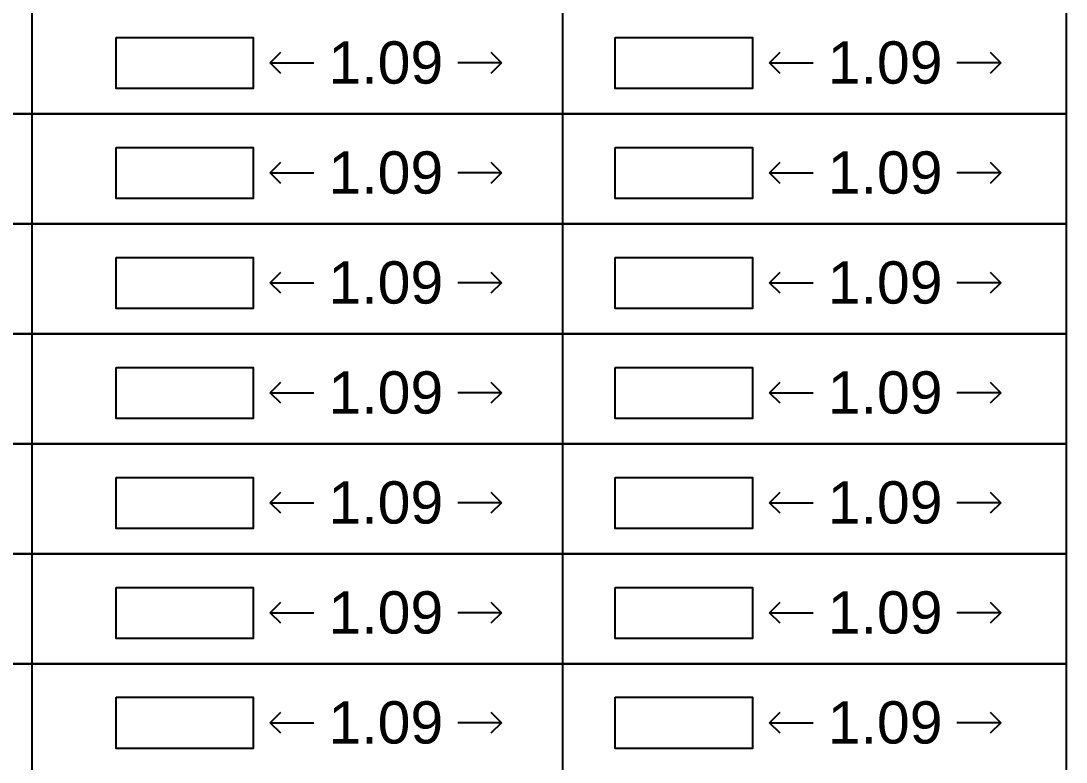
# Model space of a CAD drawing. Header units: millimetres. Extents: x -9481 to -9286, y 28723 to 28853.
# Drawn here: x -9447.178 to -9442.23, y 28755.711 to 28759.22 of the extents above; entities that cross this region are included whole.
import ezdxf

# ---------------------------------------------------------------- set-up
doc = ezdxf.new("R2010")
doc.units = ezdxf.units.MM
doc.header["$PDMODE"] = 34
doc.header["$PDSIZE"] = -15
doc.linetypes.add('CONTINULUS', pattern=[0])
doc.layers.add('BLK_1_FLR_-1_REGULAR_ROOM_1', color=7, linetype='Continuous', plot=False)
doc.layers.add('BLK_1_FLR_-2_REGULAR_ROOM_1', color=7, linetype='Continuous', plot=False)
doc.layers.add('PLAN', color=7, linetype='Continuous', lineweight=40)
doc.styles.add('Arial', font='arial.ttf', dxfattribs={"height": 0.2})
doc.styles.add('style2', font='arial.ttf', dxfattribs={"height": 0.3})
doc.dimstyles.new('INT DIM', dxfattribs={"dimtxt": 0.3, "dimasz": 0.1, "dimexe": 0.18, "dimexo": 0.0625, "dimgap": 0.09, "dimtad": 0, "dimzin": 0, "dimdsep": 46, "dimtxsty": 'style2', "dimblk": 'OPEN90', "dimcen": 0.09, "dimse1": 1, "dimse2": 1, "dimclrd": 250, "dimclrt": 256, "dimadec": 0, "dimazin": 0, "dimtfac": 1, "dimtofl": 0, "dimtmove": 0, "dimatfit": 3, "dimfxl": 0, "dimtolj": 1, "dimtzin": 0, "dimlwd": -1, "dimarcsym": 0})

# ---------------------------------------------------------------- blocks, each defined once
blk = doc.blocks.new('_Open90')
at = {"layer": 'PLAN', "color": 0, "lineweight": -2}
for p, q in [((-0.5, 0.5), (0, 0)), ((0, 0), (-1, 0)), ((0, 0), (-0.5, -0.5))]:
    blk.add_line(p, q, dxfattribs=at)
blk = doc.blocks.new('*D154')
at = {"layer": 'BLK_1_FLR_-1_REGULAR_ROOM_1', "color": 250}
for p, q in [((-9445.8979, 28759.0217), (-9445.7908, 28759.0217)), ((-9445.003, 28759.0217), (-9445.1102, 28759.0217))]:
    blk.add_line(p, q, dxfattribs=at)
at = {"layer": 'Defpoints', "color": 0}
for p in [(-9445.9979, 28759.1417), (-9444.903, 28759.1417), (-9444.903, 28759.0217)]:
    blk.add_point(p, dxfattribs=at)
at = {"layer": 'BLK_1_FLR_-1_REGULAR_ROOM_1', "color": 250, "xscale": 0.1, "yscale": 0.1, "zscale": 0.1, "rotation": 180}
blk.add_blockref('_Open90', (-9445.9979, 28759.0217), dxfattribs=at)
at = {"layer": 'BLK_1_FLR_-1_REGULAR_ROOM_1', "color": 250, "xscale": 0.1, "yscale": 0.1, "zscale": 0.1}
blk.add_blockref('_Open90', (-9444.903, 28759.0217), dxfattribs=at)
at = {"layer": 'BLK_1_FLR_-1_REGULAR_ROOM_1', "linetype": 'CONTINULUS', "ltscale": 0.05, "insert": (-9445.4505, 28759.0217), "char_height": 0.2, "attachment_point": 5, "style": 'Arial'}
blk.add_mtext('\\A1;1.09', dxfattribs=at)
blk = doc.blocks.new('*D155')
at = {"layer": 'BLK_1_FLR_-2_REGULAR_ROOM_1', "color": 250}
for p, q in [((-9443.5342, 28759.0217), (-9443.4271, 28759.0217)), ((-9442.6393, 28759.0217), (-9442.7465, 28759.0217))]:
    blk.add_line(p, q, dxfattribs=at)
at = {"layer": 'Defpoints', "color": 0}
for p in [(-9443.6342, 28759.1417), (-9442.5393, 28759.1417), (-9442.5393, 28759.0217)]:
    blk.add_point(p, dxfattribs=at)
at = {"layer": 'BLK_1_FLR_-2_REGULAR_ROOM_1', "color": 250, "xscale": 0.1, "yscale": 0.1, "zscale": 0.1, "rotation": 180}
blk.add_blockref('_Open90', (-9443.6342, 28759.0217), dxfattribs=at)
at = {"layer": 'BLK_1_FLR_-2_REGULAR_ROOM_1', "color": 250, "xscale": 0.1, "yscale": 0.1, "zscale": 0.1}
blk.add_blockref('_Open90', (-9442.5393, 28759.0217), dxfattribs=at)
at = {"layer": 'BLK_1_FLR_-2_REGULAR_ROOM_1', "linetype": 'CONTINULUS', "ltscale": 0.05, "insert": (-9443.0868, 28759.0217), "char_height": 0.2, "attachment_point": 5, "style": 'Arial'}
blk.add_mtext('\\A1;1.09', dxfattribs=at)
blk = doc.blocks.new('*D161')
at = {"layer": 'BLK_1_FLR_-1_REGULAR_ROOM_1', "color": 250}
for p, q in [((-9445.8979, 28758.501), (-9445.7908, 28758.501)), ((-9445.003, 28758.501), (-9445.1102, 28758.501))]:
    blk.add_line(p, q, dxfattribs=at)
at = {"layer": 'Defpoints', "color": 0}
for p in [(-9445.9979, 28758.6211), (-9444.903, 28758.6211), (-9444.903, 28758.501)]:
    blk.add_point(p, dxfattribs=at)
at = {"layer": 'BLK_1_FLR_-1_REGULAR_ROOM_1', "color": 250, "xscale": 0.1, "yscale": 0.1, "zscale": 0.1, "rotation": 180}
blk.add_blockref('_Open90', (-9445.9979, 28758.501), dxfattribs=at)
at = {"layer": 'BLK_1_FLR_-1_REGULAR_ROOM_1', "color": 250, "xscale": 0.1, "yscale": 0.1, "zscale": 0.1}
blk.add_blockref('_Open90', (-9444.903, 28758.501), dxfattribs=at)
at = {"layer": 'BLK_1_FLR_-1_REGULAR_ROOM_1', "linetype": 'CONTINULUS', "ltscale": 0.05, "insert": (-9445.4505, 28758.501), "char_height": 0.2, "attachment_point": 5, "style": 'Arial'}
blk.add_mtext('\\A1;1.09', dxfattribs=at)
blk = doc.blocks.new('*D162')
at = {"layer": 'BLK_1_FLR_-2_REGULAR_ROOM_1', "color": 250}
for p, q in [((-9443.5342, 28758.501), (-9443.4271, 28758.501)), ((-9442.6393, 28758.501), (-9442.7465, 28758.501))]:
    blk.add_line(p, q, dxfattribs=at)
at = {"layer": 'Defpoints', "color": 0}
for p in [(-9443.6342, 28758.6211), (-9442.5393, 28758.6211), (-9442.5393, 28758.501)]:
    blk.add_point(p, dxfattribs=at)
at = {"layer": 'BLK_1_FLR_-2_REGULAR_ROOM_1', "color": 250, "xscale": 0.1, "yscale": 0.1, "zscale": 0.1, "rotation": 180}
blk.add_blockref('_Open90', (-9443.6342, 28758.501), dxfattribs=at)
at = {"layer": 'BLK_1_FLR_-2_REGULAR_ROOM_1', "color": 250, "xscale": 0.1, "yscale": 0.1, "zscale": 0.1}
blk.add_blockref('_Open90', (-9442.5393, 28758.501), dxfattribs=at)
at = {"layer": 'BLK_1_FLR_-2_REGULAR_ROOM_1', "linetype": 'CONTINULUS', "ltscale": 0.05, "insert": (-9443.0868, 28758.501), "char_height": 0.2, "attachment_point": 5, "style": 'Arial'}
blk.add_mtext('\\A1;1.09', dxfattribs=at)
blk = doc.blocks.new('*D168')
at = {"layer": 'BLK_1_FLR_-1_REGULAR_ROOM_1', "color": 250}
for p, q in [((-9445.8979, 28757.9804), (-9445.7908, 28757.9804)), ((-9445.003, 28757.9804), (-9445.1102, 28757.9804))]:
    blk.add_line(p, q, dxfattribs=at)
at = {"layer": 'Defpoints', "color": 0}
for p in [(-9445.9979, 28758.1004), (-9444.903, 28758.1004), (-9444.903, 28757.9804)]:
    blk.add_point(p, dxfattribs=at)
at = {"layer": 'BLK_1_FLR_-1_REGULAR_ROOM_1', "color": 250, "xscale": 0.1, "yscale": 0.1, "zscale": 0.1, "rotation": 180}
blk.add_blockref('_Open90', (-9445.9979, 28757.9804), dxfattribs=at)
at = {"layer": 'BLK_1_FLR_-1_REGULAR_ROOM_1', "color": 250, "xscale": 0.1, "yscale": 0.1, "zscale": 0.1}
blk.add_blockref('_Open90', (-9444.903, 28757.9804), dxfattribs=at)
at = {"layer": 'BLK_1_FLR_-1_REGULAR_ROOM_1', "linetype": 'CONTINULUS', "ltscale": 0.05, "insert": (-9445.4505, 28757.9804), "char_height": 0.2, "attachment_point": 5, "style": 'Arial'}
blk.add_mtext('\\A1;1.09', dxfattribs=at)
blk = doc.blocks.new('*D169')
at = {"layer": 'BLK_1_FLR_-2_REGULAR_ROOM_1', "color": 250}
for p, q in [((-9443.5342, 28757.9804), (-9443.4271, 28757.9804)), ((-9442.6393, 28757.9804), (-9442.7465, 28757.9804))]:
    blk.add_line(p, q, dxfattribs=at)
at = {"layer": 'Defpoints', "color": 0}
for p in [(-9443.6342, 28758.1004), (-9442.5393, 28758.1004), (-9442.5393, 28757.9804)]:
    blk.add_point(p, dxfattribs=at)
at = {"layer": 'BLK_1_FLR_-2_REGULAR_ROOM_1', "color": 250, "xscale": 0.1, "yscale": 0.1, "zscale": 0.1, "rotation": 180}
blk.add_blockref('_Open90', (-9443.6342, 28757.9804), dxfattribs=at)
at = {"layer": 'BLK_1_FLR_-2_REGULAR_ROOM_1', "color": 250, "xscale": 0.1, "yscale": 0.1, "zscale": 0.1}
blk.add_blockref('_Open90', (-9442.5393, 28757.9804), dxfattribs=at)
at = {"layer": 'BLK_1_FLR_-2_REGULAR_ROOM_1', "linetype": 'CONTINULUS', "ltscale": 0.05, "insert": (-9443.0868, 28757.9804), "char_height": 0.2, "attachment_point": 5, "style": 'Arial'}
blk.add_mtext('\\A1;1.09', dxfattribs=at)
blk = doc.blocks.new('*D175')
at = {"layer": 'BLK_1_FLR_-1_REGULAR_ROOM_1', "color": 250}
for p, q in [((-9445.8979, 28757.4597), (-9445.7908, 28757.4597)), ((-9445.003, 28757.4597), (-9445.1102, 28757.4597))]:
    blk.add_line(p, q, dxfattribs=at)
at = {"layer": 'Defpoints', "color": 0}
for p in [(-9445.9979, 28757.5798), (-9444.903, 28757.5798), (-9444.903, 28757.4597)]:
    blk.add_point(p, dxfattribs=at)
at = {"layer": 'BLK_1_FLR_-1_REGULAR_ROOM_1', "color": 250, "xscale": 0.1, "yscale": 0.1, "zscale": 0.1, "rotation": 180}
blk.add_blockref('_Open90', (-9445.9979, 28757.4597), dxfattribs=at)
at = {"layer": 'BLK_1_FLR_-1_REGULAR_ROOM_1', "color": 250, "xscale": 0.1, "yscale": 0.1, "zscale": 0.1}
blk.add_blockref('_Open90', (-9444.903, 28757.4597), dxfattribs=at)
at = {"layer": 'BLK_1_FLR_-1_REGULAR_ROOM_1', "linetype": 'CONTINULUS', "ltscale": 0.05, "insert": (-9445.4505, 28757.4597), "char_height": 0.2, "attachment_point": 5, "style": 'Arial'}
blk.add_mtext('\\A1;1.09', dxfattribs=at)
blk = doc.blocks.new('*D176')
at = {"layer": 'BLK_1_FLR_-2_REGULAR_ROOM_1', "color": 250}
for p, q in [((-9443.5342, 28757.4597), (-9443.4271, 28757.4597)), ((-9442.6393, 28757.4597), (-9442.7465, 28757.4597))]:
    blk.add_line(p, q, dxfattribs=at)
at = {"layer": 'Defpoints', "color": 0}
for p in [(-9443.6342, 28757.5798), (-9442.5393, 28757.5798), (-9442.5393, 28757.4597)]:
    blk.add_point(p, dxfattribs=at)
at = {"layer": 'BLK_1_FLR_-2_REGULAR_ROOM_1', "color": 250, "xscale": 0.1, "yscale": 0.1, "zscale": 0.1, "rotation": 180}
blk.add_blockref('_Open90', (-9443.6342, 28757.4597), dxfattribs=at)
at = {"layer": 'BLK_1_FLR_-2_REGULAR_ROOM_1', "color": 250, "xscale": 0.1, "yscale": 0.1, "zscale": 0.1}
blk.add_blockref('_Open90', (-9442.5393, 28757.4597), dxfattribs=at)
at = {"layer": 'BLK_1_FLR_-2_REGULAR_ROOM_1', "linetype": 'CONTINULUS', "ltscale": 0.05, "insert": (-9443.0868, 28757.4597), "char_height": 0.2, "attachment_point": 5, "style": 'Arial'}
blk.add_mtext('\\A1;1.09', dxfattribs=at)
blk = doc.blocks.new('*D182')
at = {"layer": 'BLK_1_FLR_-1_REGULAR_ROOM_1', "color": 250}
for p, q in [((-9445.8979, 28756.9391), (-9445.7908, 28756.9391)), ((-9445.003, 28756.9391), (-9445.1102, 28756.9391))]:
    blk.add_line(p, q, dxfattribs=at)
at = {"layer": 'Defpoints', "color": 0}
for p in [(-9445.9979, 28757.0591), (-9444.903, 28757.0591), (-9444.903, 28756.9391)]:
    blk.add_point(p, dxfattribs=at)
at = {"layer": 'BLK_1_FLR_-1_REGULAR_ROOM_1', "color": 250, "xscale": 0.1, "yscale": 0.1, "zscale": 0.1, "rotation": 180}
blk.add_blockref('_Open90', (-9445.9979, 28756.9391), dxfattribs=at)
at = {"layer": 'BLK_1_FLR_-1_REGULAR_ROOM_1', "color": 250, "xscale": 0.1, "yscale": 0.1, "zscale": 0.1}
blk.add_blockref('_Open90', (-9444.903, 28756.9391), dxfattribs=at)
at = {"layer": 'BLK_1_FLR_-1_REGULAR_ROOM_1', "linetype": 'CONTINULUS', "ltscale": 0.05, "insert": (-9445.4505, 28756.9391), "char_height": 0.2, "attachment_point": 5, "style": 'Arial'}
blk.add_mtext('\\A1;1.09', dxfattribs=at)
blk = doc.blocks.new('*D183')
at = {"layer": 'BLK_1_FLR_-2_REGULAR_ROOM_1', "color": 250}
for p, q in [((-9443.5342, 28756.9391), (-9443.4271, 28756.9391)), ((-9442.6393, 28756.9391), (-9442.7465, 28756.9391))]:
    blk.add_line(p, q, dxfattribs=at)
at = {"layer": 'Defpoints', "color": 0}
for p in [(-9443.6342, 28757.0591), (-9442.5393, 28757.0591), (-9442.5393, 28756.9391)]:
    blk.add_point(p, dxfattribs=at)
at = {"layer": 'BLK_1_FLR_-2_REGULAR_ROOM_1', "color": 250, "xscale": 0.1, "yscale": 0.1, "zscale": 0.1, "rotation": 180}
blk.add_blockref('_Open90', (-9443.6342, 28756.9391), dxfattribs=at)
at = {"layer": 'BLK_1_FLR_-2_REGULAR_ROOM_1', "color": 250, "xscale": 0.1, "yscale": 0.1, "zscale": 0.1}
blk.add_blockref('_Open90', (-9442.5393, 28756.9391), dxfattribs=at)
at = {"layer": 'BLK_1_FLR_-2_REGULAR_ROOM_1', "linetype": 'CONTINULUS', "ltscale": 0.05, "insert": (-9443.0868, 28756.9391), "char_height": 0.2, "attachment_point": 5, "style": 'Arial'}
blk.add_mtext('\\A1;1.09', dxfattribs=at)
blk = doc.blocks.new('*D189')
at = {"layer": 'BLK_1_FLR_-1_REGULAR_ROOM_1', "color": 250}
for p, q in [((-9445.8979, 28756.4184), (-9445.7908, 28756.4184)), ((-9445.003, 28756.4184), (-9445.1102, 28756.4184))]:
    blk.add_line(p, q, dxfattribs=at)
at = {"layer": 'Defpoints', "color": 0}
for p in [(-9445.9979, 28756.5385), (-9444.903, 28756.5385), (-9444.903, 28756.4184)]:
    blk.add_point(p, dxfattribs=at)
at = {"layer": 'BLK_1_FLR_-1_REGULAR_ROOM_1', "color": 250, "xscale": 0.1, "yscale": 0.1, "zscale": 0.1, "rotation": 180}
blk.add_blockref('_Open90', (-9445.9979, 28756.4184), dxfattribs=at)
at = {"layer": 'BLK_1_FLR_-1_REGULAR_ROOM_1', "color": 250, "xscale": 0.1, "yscale": 0.1, "zscale": 0.1}
blk.add_blockref('_Open90', (-9444.903, 28756.4184), dxfattribs=at)
at = {"layer": 'BLK_1_FLR_-1_REGULAR_ROOM_1', "linetype": 'CONTINULUS', "ltscale": 0.05, "insert": (-9445.4505, 28756.4184), "char_height": 0.2, "attachment_point": 5, "style": 'Arial'}
blk.add_mtext('\\A1;1.09', dxfattribs=at)
blk = doc.blocks.new('*D190')
at = {"layer": 'BLK_1_FLR_-2_REGULAR_ROOM_1', "color": 250}
for p, q in [((-9443.5342, 28756.4184), (-9443.4271, 28756.4184)), ((-9442.6393, 28756.4184), (-9442.7465, 28756.4184))]:
    blk.add_line(p, q, dxfattribs=at)
at = {"layer": 'Defpoints', "color": 0}
for p in [(-9443.6342, 28756.5385), (-9442.5393, 28756.5385), (-9442.5393, 28756.4184)]:
    blk.add_point(p, dxfattribs=at)
at = {"layer": 'BLK_1_FLR_-2_REGULAR_ROOM_1', "color": 250, "xscale": 0.1, "yscale": 0.1, "zscale": 0.1, "rotation": 180}
blk.add_blockref('_Open90', (-9443.6342, 28756.4184), dxfattribs=at)
at = {"layer": 'BLK_1_FLR_-2_REGULAR_ROOM_1', "color": 250, "xscale": 0.1, "yscale": 0.1, "zscale": 0.1}
blk.add_blockref('_Open90', (-9442.5393, 28756.4184), dxfattribs=at)
at = {"layer": 'BLK_1_FLR_-2_REGULAR_ROOM_1', "linetype": 'CONTINULUS', "ltscale": 0.05, "insert": (-9443.0868, 28756.4184), "char_height": 0.2, "attachment_point": 5, "style": 'Arial'}
blk.add_mtext('\\A1;1.09', dxfattribs=at)
blk = doc.blocks.new('*D196')
at = {"layer": 'BLK_1_FLR_-1_REGULAR_ROOM_1', "color": 250}
for p, q in [((-9445.8979, 28755.8978), (-9445.7908, 28755.8978)), ((-9445.003, 28755.8978), (-9445.1102, 28755.8978))]:
    blk.add_line(p, q, dxfattribs=at)
at = {"layer": 'Defpoints', "color": 0}
for p in [(-9445.9979, 28756.0179), (-9444.903, 28756.0179), (-9444.903, 28755.8978)]:
    blk.add_point(p, dxfattribs=at)
at = {"layer": 'BLK_1_FLR_-1_REGULAR_ROOM_1', "color": 250, "xscale": 0.1, "yscale": 0.1, "zscale": 0.1, "rotation": 180}
blk.add_blockref('_Open90', (-9445.9979, 28755.8978), dxfattribs=at)
at = {"layer": 'BLK_1_FLR_-1_REGULAR_ROOM_1', "color": 250, "xscale": 0.1, "yscale": 0.1, "zscale": 0.1}
blk.add_blockref('_Open90', (-9444.903, 28755.8978), dxfattribs=at)
at = {"layer": 'BLK_1_FLR_-1_REGULAR_ROOM_1', "linetype": 'CONTINULUS', "ltscale": 0.05, "insert": (-9445.4505, 28755.8978), "char_height": 0.2, "attachment_point": 5, "style": 'Arial'}
blk.add_mtext('\\A1;1.09', dxfattribs=at)
blk = doc.blocks.new('*D197')
at = {"layer": 'BLK_1_FLR_-2_REGULAR_ROOM_1', "color": 250}
for p, q in [((-9443.5342, 28755.8978), (-9443.4271, 28755.8978)), ((-9442.6393, 28755.8978), (-9442.7465, 28755.8978))]:
    blk.add_line(p, q, dxfattribs=at)
at = {"layer": 'Defpoints', "color": 0}
for p in [(-9443.6342, 28756.0179), (-9442.5393, 28756.0179), (-9442.5393, 28755.8978)]:
    blk.add_point(p, dxfattribs=at)
at = {"layer": 'BLK_1_FLR_-2_REGULAR_ROOM_1', "color": 250, "xscale": 0.1, "yscale": 0.1, "zscale": 0.1, "rotation": 180}
blk.add_blockref('_Open90', (-9443.6342, 28755.8978), dxfattribs=at)
at = {"layer": 'BLK_1_FLR_-2_REGULAR_ROOM_1', "color": 250, "xscale": 0.1, "yscale": 0.1, "zscale": 0.1}
blk.add_blockref('_Open90', (-9442.5393, 28755.8978), dxfattribs=at)
at = {"layer": 'BLK_1_FLR_-2_REGULAR_ROOM_1', "linetype": 'CONTINULUS', "ltscale": 0.05, "insert": (-9443.0868, 28755.8978), "char_height": 0.2, "attachment_point": 5, "style": 'Arial'}
blk.add_mtext('\\A1;1.09', dxfattribs=at)

msp = doc.modelspace()

# ---------------------------------------------------------------- linework, layer by layer
for p, q in [((-9447.1263, 28759.3006), (-9447.1263, 28758.78)), ((-9444.6141, 28759.3006), (-9444.6141, 28758.78)), ((-9447.1263, 28758.78), (-9447.1263, 28758.2593)), ((-9444.6141, 28758.78), (-9444.6141, 28758.2593)), ((-9447.1263, 28758.2593), (-9447.1263, 28757.7387)), ((-9444.6141, 28758.2593), (-9444.6141, 28757.7387)), ((-9447.1263, 28757.7387), (-9447.1263, 28757.2181)), ((-9444.6141, 28757.7387), (-9444.6141, 28757.2181)), ((-9447.1263, 28757.2181), (-9447.1263, 28756.6974)), ((-9444.6141, 28757.2181), (-9444.6141, 28756.6974)), ((-9447.1263, 28756.6974), (-9447.1263, 28756.1768)), ((-9444.6141, 28756.6974), (-9444.6141, 28756.1768)), ((-9447.1263, 28756.1768), (-9447.1263, 28755.6561)), ((-9444.6141, 28756.1768), (-9444.6141, 28755.6561))]:
    msp.add_line(p, q)
for points in [[(-9461.7318, 28759.3006), (-9442.23, 28759.3006), (-9442.23, 28758.78), (-9461.7318, 28758.78)], [(-9461.7318, 28758.78), (-9442.23, 28758.78), (-9442.23, 28758.2593), (-9461.7318, 28758.2593)], [(-9461.7318, 28758.2593), (-9442.23, 28758.2593), (-9442.23, 28757.7387), (-9461.7318, 28757.7387)], [(-9461.7318, 28757.7387), (-9442.23, 28757.7387), (-9442.23, 28757.2181), (-9461.7318, 28757.2181)], [(-9461.7318, 28757.2181), (-9442.23, 28757.2181), (-9442.23, 28756.6974), (-9461.7318, 28756.6974)], [(-9461.7318, 28756.6974), (-9442.23, 28756.6974), (-9442.23, 28756.1768), (-9461.7318, 28756.1768)], [(-9461.7318, 28756.1768), (-9442.23, 28756.1768), (-9442.23, 28755.6561), (-9461.7318, 28755.6561)]]:
    msp.add_lwpolyline(points)
at = {"layer": 'BLK_1_FLR_-1_REGULAR_ROOM_1', "color": 31}
msp.add_lwpolyline([(-9446.7278, 28759.1417), (-9446.0786, 28759.1417), (-9446.0786, 28758.8996), (-9446.7278, 28758.8996)], close=True, dxfattribs=at)
at = {"layer": 'BLK_1_FLR_-1_REGULAR_ROOM_1', "color": 32}
msp.add_lwpolyline([(-9446.7278, 28758.6211), (-9446.0786, 28758.6211), (-9446.0786, 28758.3789), (-9446.7278, 28758.3789)], close=True, dxfattribs=at)
at = {"layer": 'BLK_1_FLR_-1_REGULAR_ROOM_1', "color": 33}
msp.add_lwpolyline([(-9446.7278, 28758.1004), (-9446.0786, 28758.1004), (-9446.0786, 28757.8583), (-9446.7278, 28757.8583)], close=True, dxfattribs=at)
at = {"layer": 'BLK_1_FLR_-1_REGULAR_ROOM_1', "color": 34}
msp.add_lwpolyline([(-9446.7278, 28757.5798), (-9446.0786, 28757.5798), (-9446.0786, 28757.3376), (-9446.7278, 28757.3376)], close=True, dxfattribs=at)
at = {"layer": 'BLK_1_FLR_-1_REGULAR_ROOM_1', "color": 35}
msp.add_lwpolyline([(-9446.7278, 28757.0591), (-9446.0786, 28757.0591), (-9446.0786, 28756.817), (-9446.7278, 28756.817)], close=True, dxfattribs=at)
at = {"layer": 'BLK_1_FLR_-1_REGULAR_ROOM_1', "color": 36}
msp.add_lwpolyline([(-9446.7278, 28756.5385), (-9446.0786, 28756.5385), (-9446.0786, 28756.2963), (-9446.7278, 28756.2963)], close=True, dxfattribs=at)
at = {"layer": 'BLK_1_FLR_-1_REGULAR_ROOM_1', "color": 37}
msp.add_lwpolyline([(-9446.7278, 28756.0179), (-9446.0786, 28756.0179), (-9446.0786, 28755.7757), (-9446.7278, 28755.7757)], close=True, dxfattribs=at)
at = {"layer": 'BLK_1_FLR_-2_REGULAR_ROOM_1', "color": 31}
msp.add_lwpolyline([(-9444.3641, 28759.1417), (-9443.7149, 28759.1417), (-9443.7149, 28758.8996), (-9444.3641, 28758.8996)], close=True, dxfattribs=at)
at = {"layer": 'BLK_1_FLR_-2_REGULAR_ROOM_1', "color": 32}
msp.add_lwpolyline([(-9444.3641, 28758.6211), (-9443.7149, 28758.6211), (-9443.7149, 28758.3789), (-9444.3641, 28758.3789)], close=True, dxfattribs=at)
at = {"layer": 'BLK_1_FLR_-2_REGULAR_ROOM_1', "color": 33}
msp.add_lwpolyline([(-9444.3641, 28758.1004), (-9443.7149, 28758.1004), (-9443.7149, 28757.8583), (-9444.3641, 28757.8583)], close=True, dxfattribs=at)
at = {"layer": 'BLK_1_FLR_-2_REGULAR_ROOM_1', "color": 34}
msp.add_lwpolyline([(-9444.3641, 28757.5798), (-9443.7149, 28757.5798), (-9443.7149, 28757.3376), (-9444.3641, 28757.3376)], close=True, dxfattribs=at)
at = {"layer": 'BLK_1_FLR_-2_REGULAR_ROOM_1', "color": 35}
msp.add_lwpolyline([(-9444.3641, 28757.0591), (-9443.7149, 28757.0591), (-9443.7149, 28756.817), (-9444.3641, 28756.817)], close=True, dxfattribs=at)
at = {"layer": 'BLK_1_FLR_-2_REGULAR_ROOM_1', "color": 36}
msp.add_lwpolyline([(-9444.3641, 28756.5385), (-9443.7149, 28756.5385), (-9443.7149, 28756.2963), (-9444.3641, 28756.2963)], close=True, dxfattribs=at)
at = {"layer": 'BLK_1_FLR_-2_REGULAR_ROOM_1', "color": 37}
msp.add_lwpolyline([(-9444.3641, 28756.0179), (-9443.7149, 28756.0179), (-9443.7149, 28755.7757), (-9444.3641, 28755.7757)], close=True, dxfattribs=at)

# ---------------------------------------------------------------- dimensions: what is measured, and where the dimension line sits
at = {"layer": 'BLK_1_FLR_-1_REGULAR_ROOM_1', "color": 31}
dim = msp.add_linear_dim(base=(-9444.903, 28759.0217), p1=(-9445.9979, 28759.1417), p2=(-9444.903, 28759.1417), dimstyle='INT DIM', override={"dimtxt": 0.2, "dimtxsty": 'Arial', "dimfxl": 0.125, "dimtfill": 1, "dimtfillclr": 7, "dimarcsym": 1}, dxfattribs=at)
dim.commit()
dim.dimension.update_dxf_attribs({"geometry": '*D154', "text_midpoint": (-9445.4505, 28759.0217)})
at = {"layer": 'BLK_1_FLR_-1_REGULAR_ROOM_1', "color": 32}
dim = msp.add_linear_dim(base=(-9444.903, 28758.501), p1=(-9445.9979, 28758.6211), p2=(-9444.903, 28758.6211), dimstyle='INT DIM', override={"dimtxt": 0.2, "dimtxsty": 'Arial', "dimfxl": 0.125, "dimtfill": 1, "dimtfillclr": 7, "dimarcsym": 1}, dxfattribs=at)
dim.commit()
dim.dimension.update_dxf_attribs({"geometry": '*D161', "text_midpoint": (-9445.4505, 28758.501)})
at = {"layer": 'BLK_1_FLR_-1_REGULAR_ROOM_1', "color": 33}
dim = msp.add_linear_dim(base=(-9444.903, 28757.9804), p1=(-9445.9979, 28758.1004), p2=(-9444.903, 28758.1004), dimstyle='INT DIM', override={"dimtxt": 0.2, "dimtxsty": 'Arial', "dimfxl": 0.125, "dimtfill": 1, "dimtfillclr": 7, "dimarcsym": 1}, dxfattribs=at)
dim.commit()
dim.dimension.update_dxf_attribs({"geometry": '*D168', "text_midpoint": (-9445.4505, 28757.9804)})
at = {"layer": 'BLK_1_FLR_-1_REGULAR_ROOM_1', "color": 34}
dim = msp.add_linear_dim(base=(-9444.903, 28757.4597), p1=(-9445.9979, 28757.5798), p2=(-9444.903, 28757.5798), dimstyle='INT DIM', override={"dimtxt": 0.2, "dimtxsty": 'Arial', "dimfxl": 0.125, "dimtfill": 1, "dimtfillclr": 7, "dimarcsym": 1}, dxfattribs=at)
dim.commit()
dim.dimension.update_dxf_attribs({"geometry": '*D175', "text_midpoint": (-9445.4505, 28757.4597)})
at = {"layer": 'BLK_1_FLR_-1_REGULAR_ROOM_1', "color": 35}
dim = msp.add_linear_dim(base=(-9444.903, 28756.9391), p1=(-9445.9979, 28757.0591), p2=(-9444.903, 28757.0591), dimstyle='INT DIM', override={"dimtxt": 0.2, "dimtxsty": 'Arial', "dimfxl": 0.125, "dimtfill": 1, "dimtfillclr": 7, "dimarcsym": 1}, dxfattribs=at)
dim.commit()
dim.dimension.update_dxf_attribs({"geometry": '*D182', "text_midpoint": (-9445.4505, 28756.9391)})
at = {"layer": 'BLK_1_FLR_-1_REGULAR_ROOM_1', "color": 36}
dim = msp.add_linear_dim(base=(-9444.903, 28756.4184), p1=(-9445.9979, 28756.5385), p2=(-9444.903, 28756.5385), dimstyle='INT DIM', override={"dimtxt": 0.2, "dimtxsty": 'Arial', "dimfxl": 0.125, "dimtfill": 1, "dimtfillclr": 7, "dimarcsym": 1}, dxfattribs=at)
dim.commit()
dim.dimension.update_dxf_attribs({"geometry": '*D189', "text_midpoint": (-9445.4505, 28756.4184)})
at = {"layer": 'BLK_1_FLR_-1_REGULAR_ROOM_1', "color": 37}
dim = msp.add_linear_dim(base=(-9444.903, 28755.8978), p1=(-9445.9979, 28756.0179), p2=(-9444.903, 28756.0179), dimstyle='INT DIM', override={"dimtxt": 0.2, "dimtxsty": 'Arial', "dimfxl": 0.125, "dimtfill": 1, "dimtfillclr": 7, "dimarcsym": 1}, dxfattribs=at)
dim.commit()
dim.dimension.update_dxf_attribs({"geometry": '*D196', "text_midpoint": (-9445.4505, 28755.8978)})
at = {"layer": 'BLK_1_FLR_-2_REGULAR_ROOM_1', "color": 31}
dim = msp.add_linear_dim(base=(-9442.5393, 28759.0217), p1=(-9443.6342, 28759.1417), p2=(-9442.5393, 28759.1417), dimstyle='INT DIM', override={"dimtxt": 0.2, "dimtxsty": 'Arial', "dimfxl": 0.125, "dimtfill": 1, "dimtfillclr": 7, "dimarcsym": 1}, dxfattribs=at)
dim.commit()
dim.dimension.update_dxf_attribs({"geometry": '*D155', "text_midpoint": (-9443.0868, 28759.0217)})
at = {"layer": 'BLK_1_FLR_-2_REGULAR_ROOM_1', "color": 32}
dim = msp.add_linear_dim(base=(-9442.5393, 28758.501), p1=(-9443.6342, 28758.6211), p2=(-9442.5393, 28758.6211), dimstyle='INT DIM', override={"dimtxt": 0.2, "dimtxsty": 'Arial', "dimfxl": 0.125, "dimtfill": 1, "dimtfillclr": 7, "dimarcsym": 1}, dxfattribs=at)
dim.commit()
dim.dimension.update_dxf_attribs({"geometry": '*D162', "text_midpoint": (-9443.0868, 28758.501)})
at = {"layer": 'BLK_1_FLR_-2_REGULAR_ROOM_1', "color": 33}
dim = msp.add_linear_dim(base=(-9442.5393, 28757.9804), p1=(-9443.6342, 28758.1004), p2=(-9442.5393, 28758.1004), dimstyle='INT DIM', override={"dimtxt": 0.2, "dimtxsty": 'Arial', "dimfxl": 0.125, "dimtfill": 1, "dimtfillclr": 7, "dimarcsym": 1}, dxfattribs=at)
dim.commit()
dim.dimension.update_dxf_attribs({"geometry": '*D169', "text_midpoint": (-9443.0868, 28757.9804)})
at = {"layer": 'BLK_1_FLR_-2_REGULAR_ROOM_1', "color": 34}
dim = msp.add_linear_dim(base=(-9442.5393, 28757.4597), p1=(-9443.6342, 28757.5798), p2=(-9442.5393, 28757.5798), dimstyle='INT DIM', override={"dimtxt": 0.2, "dimtxsty": 'Arial', "dimfxl": 0.125, "dimtfill": 1, "dimtfillclr": 7, "dimarcsym": 1}, dxfattribs=at)
dim.commit()
dim.dimension.update_dxf_attribs({"geometry": '*D176', "text_midpoint": (-9443.0868, 28757.4597)})
at = {"layer": 'BLK_1_FLR_-2_REGULAR_ROOM_1', "color": 35}
dim = msp.add_linear_dim(base=(-9442.5393, 28756.9391), p1=(-9443.6342, 28757.0591), p2=(-9442.5393, 28757.0591), dimstyle='INT DIM', override={"dimtxt": 0.2, "dimtxsty": 'Arial', "dimfxl": 0.125, "dimtfill": 1, "dimtfillclr": 7, "dimarcsym": 1}, dxfattribs=at)
dim.commit()
dim.dimension.update_dxf_attribs({"geometry": '*D183', "text_midpoint": (-9443.0868, 28756.9391)})
at = {"layer": 'BLK_1_FLR_-2_REGULAR_ROOM_1', "color": 36}
dim = msp.add_linear_dim(base=(-9442.5393, 28756.4184), p1=(-9443.6342, 28756.5385), p2=(-9442.5393, 28756.5385), dimstyle='INT DIM', override={"dimtxt": 0.2, "dimtxsty": 'Arial', "dimfxl": 0.125, "dimtfill": 1, "dimtfillclr": 7, "dimarcsym": 1}, dxfattribs=at)
dim.commit()
dim.dimension.update_dxf_attribs({"geometry": '*D190', "text_midpoint": (-9443.0868, 28756.4184)})
at = {"layer": 'BLK_1_FLR_-2_REGULAR_ROOM_1', "color": 37}
dim = msp.add_linear_dim(base=(-9442.5393, 28755.8978), p1=(-9443.6342, 28756.0179), p2=(-9442.5393, 28756.0179), dimstyle='INT DIM', override={"dimtxt": 0.2, "dimtxsty": 'Arial', "dimfxl": 0.125, "dimtfill": 1, "dimtfillclr": 7, "dimarcsym": 1}, dxfattribs=at)
dim.commit()
dim.dimension.update_dxf_attribs({"geometry": '*D197', "text_midpoint": (-9443.0868, 28755.8978)})

doc.saveas('drawing.dxf')
